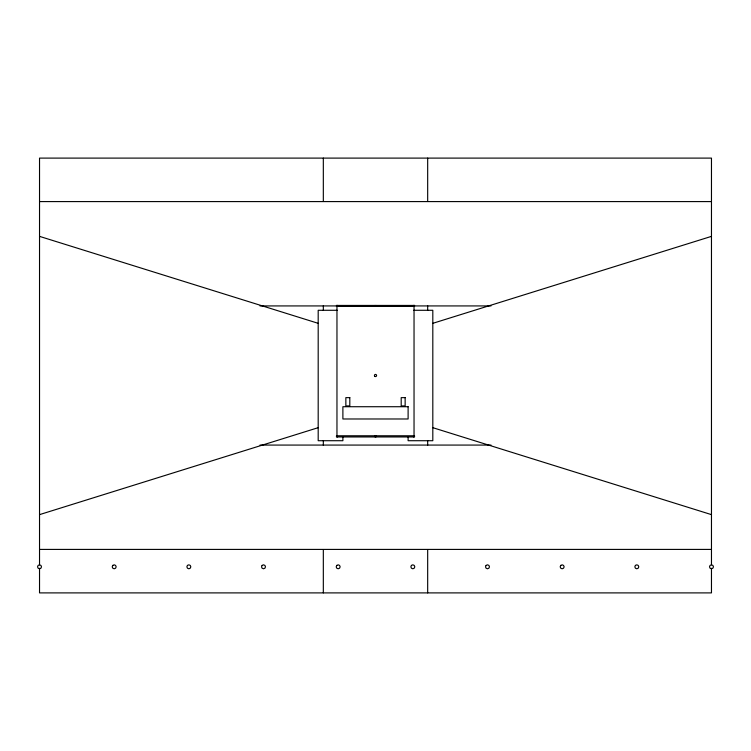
<?xml version="1.0" encoding="UTF-8"?>
<svg xmlns="http://www.w3.org/2000/svg" width="751" height="751" viewBox="0 0 751 751"><rect width="100%" height="100%" fill="white"/><g stroke="black" fill="none" stroke-linecap="round" stroke-linejoin="round"><path stroke-width="1.13" d="M39.531 564.827L38.132 565.409L37.55 566.808L38.132 568.207L39.531 568.779L40.92 568.207L41.502 566.808L40.92 565.409L39.531 564.827L39.531 158.104L711.469 158.104L711.469 564.771L710.08 565.409L709.498 566.808L710.08 568.207L711.469 568.779L712.868 568.207L713.45 566.808L712.868 565.409L711.469 564.827M432.811 323.324L711.469 236.368M39.531 514.632L318.189 427.676M39.531 201.587L711.469 201.587M259.987 305.929L491.013 305.929M337.274 310.285L318.189 310.285L318.189 440.715L342.888 440.715L342.888 437.223M413.726 310.285L432.811 310.285L432.811 440.715L408.112 440.715L408.112 437.223M336.964 435.777L414.036 435.777M375.002 435.88L375.998 435.88M375.002 436.866L375.998 436.866M259.987 445.071L491.013 445.071M39.531 549.413L711.469 549.413M39.531 236.368L318.189 323.324M432.811 427.676L711.469 514.632M711.469 568.282L711.469 592.896L39.531 592.896L39.531 568.282M427.676 158.104L427.676 201.465M427.676 305.77L427.676 310.454M427.676 440.546L427.676 445.23M427.676 549.535L427.676 592.896M414.036 305.338L414.036 436.96L336.964 436.96L336.964 305.338M413.548 305.441L413.548 306.427M375.998 305.441L375.998 306.427M375.002 305.441L375.002 306.427M337.452 305.441L337.452 306.427M323.324 158.104L323.324 201.465M323.324 305.77L323.324 310.454M323.324 440.546L323.324 445.23M323.324 549.535L323.324 592.896M112.791 565.409L112.209 566.808L112.791 568.207L114.19 568.779L115.588 568.207L116.161 566.808L115.588 565.409L114.19 564.827L112.791 565.409M187.45 565.409L186.868 566.808L187.45 568.207L188.848 568.779L190.247 568.207L190.82 566.808L190.247 565.409L188.848 564.827L187.45 565.409M262.108 565.409L261.536 566.808L262.108 568.207L263.507 568.779L264.906 568.207L265.488 566.808L264.906 565.409L263.507 564.827L262.108 565.409M336.777 565.409L336.195 566.808L336.777 568.207L338.166 568.779L339.565 568.207L340.147 566.808L339.565 565.409L338.166 564.827L336.777 565.409M411.435 565.409L410.853 566.808L411.435 568.207L412.834 568.779L414.223 568.207L414.805 566.808L414.223 565.409L412.834 564.827L411.435 565.409M486.094 565.409L485.512 566.808L486.094 568.207L487.493 568.779L488.892 568.207L489.464 566.808L488.892 565.409L487.493 564.827L486.094 565.409M560.753 565.409L560.18 566.808L560.753 568.207L562.152 568.779L563.55 568.207L564.132 566.808L563.55 565.409L562.152 564.827L560.753 565.409M635.412 565.409L634.839 566.808L635.412 568.207L636.81 568.779L638.209 568.207L638.791 566.808L638.209 565.409L636.81 564.827L635.412 565.409M414.533 305.441L336.467 305.441L336.467 306.427L414.533 306.427L414.533 305.441M349.806 397.636L345.854 397.636L345.854 405.934L349.806 405.934L349.806 397.636M405.146 397.636L401.194 397.636L401.194 405.934L405.146 405.934L405.146 397.636M408.112 406.723L342.888 406.723L342.888 418.983L408.112 418.983L408.112 406.723M337.452 435.88L336.467 435.88L336.467 436.866L337.452 436.866L337.452 435.88M414.533 435.88L413.548 435.88L413.548 436.866L414.533 436.866L414.533 435.88M374.956 376.439A1.089 1.089 0 0 0 376.589 375.5A1.089 1.089 0 0 0 374.956 374.561A1.089 1.089 0 0 0 374.956 376.439"/></g></svg>
